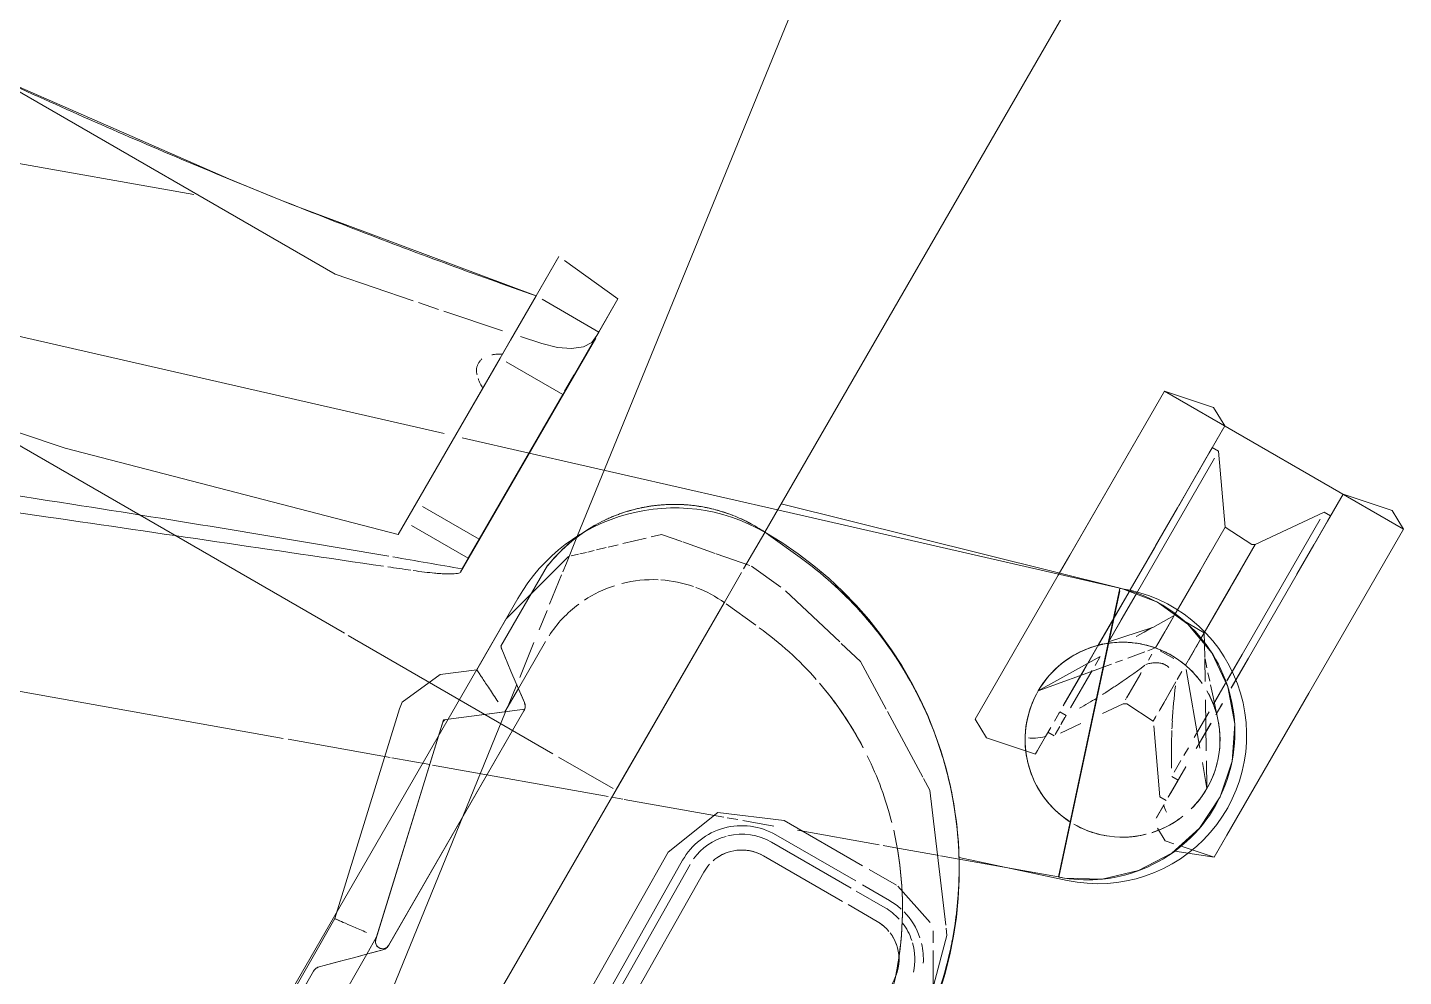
# Model space of a CAD drawing. Header units: inches. Extents: x 6664 to 8129, y 209 to 1287.
# Drawn here: x 7172.91 to 7182.23, y 531.56 to 537.99 of the extents above; entities that cross this region are included whole.
import ezdxf

# ---------------------------------------------------------------- set-up
doc = ezdxf.new("R2010")
doc.units = ezdxf.units.IN
doc.header["$MEASUREMENT"] = 0
doc.layers.add('I-FURN', color=30, linetype='Continuous', lineweight=9)

# ---------------------------------------------------------------- blocks, each defined once
blk = doc.blocks.new('Allsteel Seating Acuity Work-Conference Chair1 - Fully Adj_ Arms_ Mesh Back-8528734-11th FLOOR POWER _ SIGNAL')
at = {"layer": 'I-FURN', "lineweight": 13}
for p, q in [((9.5606, 10.1368), (9.5606, 4.0225)), ((9.5606, 4.0212), (9.5606, 9.2766)), ((7.767, 8.5318), (8.475, 3.356)), ((9.5606, 8.5318), (9.5606, 4.0212)), ((11.4285, 6.2052), (11.4285, 4.7804)), ((13.2989, 6.2052), (11.4285, 6.2052)), ((11.4285, 4.9216), (11.4285, 6.2052)), ((11.4285, 6.2052), (11.4285, 4.9216)), ((11.901, 6.2052), (11.901, 6.0332)), ((11.901, 4.9216), (11.901, 6.2052)), ((12.8265, 6.2052), (12.8265, 5.9939)), ((12.8265, 4.9216), (12.8265, 6.2052)), ((13.2989, 3.638), (13.2989, 6.2052)), ((13.2989, 6.2052), (13.2989, 4.9216)), ((13.2989, 4.9216), (13.2989, 6.2052)), ((11.9504, 6.0354), (11.901, 6.0354)), ((11.901, 5.5763), (11.901, 6.0353)), ((11.901, 6.0353), (11.901, 5.9809)), ((11.901, 6.0332), (11.901, 5.9939)), ((11.901, 5.9939), (11.901, 5.8292)), ((11.901, 5.9809), (11.901, 5.8423)), ((12.2463, 5.6128), (11.9504, 6.0354)), ((11.9504, 5.9809), (11.9504, 4.9216)), ((11.9504, 4.9216), (11.9504, 5.9809)), ((12.7771, 6.0354), (12.4812, 5.6128)), ((12.8265, 6.0354), (12.7771, 6.0354)), ((12.7771, 5.9809), (12.7771, 4.9216)), ((12.7771, 4.9216), (12.7771, 5.9809)), ((12.8265, 5.9939), (12.8265, 5.8292)), ((12.8265, 5.9809), (12.8265, 5.8423)), ((12.8265, 5.5763), (12.8265, 5.9809)), ((11.901, 5.8227), (11.901, 5.5763)), ((11.901, 5.8091), (11.901, 5.5793)), ((12.8265, 5.8227), (12.8265, 5.5763)), ((12.8265, 5.8091), (12.8265, 5.5793)), ((12.2463, 4.9283), (12.2463, 5.6128)), ((12.4812, 4.9216), (12.4812, 5.6128)), ((11.901, 5.5651), (11.901, 5.2658)), ((11.901, 4.9216), (11.901, 5.5651)), ((11.901, 5.5634), (11.901, 5.2603)), ((12.8265, 5.5651), (12.8265, 4.9216)), ((12.8265, 4.9216), (12.8265, 5.5651)), ((12.8265, 5.5634), (12.8265, 4.9216)), ((12.2463, 5.4103), (12.2463, 5.3056)), ((12.4812, 5.4103), (12.4812, 5.3056)), ((11.901, 5.2592), (11.901, 4.9216)), ((11.901, 5.2538), (11.901, 4.9216)), ((12.2463, 5.2761), (12.2463, 4.9283)), ((12.4812, 5.2761), (12.4812, 4.9216)), ((7.4172, 4.146), (7.4172, 4.9416)), ((7.4172, 4.9416), (7.4172, 4.634)), ((7.9088, 4.8936), (7.4644, 4.937)), ((7.4644, 4.937), (7.9088, 4.8936)), ((7.9088, 4.8936), (7.9088, 4.146)), ((7.9088, 4.634), (7.9088, 4.8936)), ((11.8376, 4.8978), (9.5606, 4.2448)), ((11.8352, 4.897), (9.5606, 4.1965)), ((9.5606, 4.1965), (11.8352, 4.897)), ((11.4285, 4.7651), (11.4285, 4.9216)), ((11.4285, 4.9216), (11.4285, 4.7651)), ((11.8352, 4.897), (11.8524, 4.9023)), ((12.4533, 2.9948), (11.8352, 4.897)), ((11.8376, 4.8977), (11.8524, 4.9023)), ((12.4556, 2.9959), (11.8428, 4.8817)), ((11.901, 4.7036), (11.901, 4.9083)), ((11.901, 4.7018), (11.901, 4.9082)), ((11.901, 4.9074), (11.901, 4.6883)), ((11.901, 4.9074), (11.901, 4.6892)), ((11.9504, 4.5424), (11.9504, 4.9162)), ((11.9504, 4.9159), (11.9504, 4.7155)), ((12.1601, 4.7781), (12.2463, 4.9216)), ((12.2463, 4.8169), (12.2463, 4.9216)), ((12.2463, 4.7921), (12.2463, 4.9216)), ((12.2463, 4.9216), (12.2463, 4.81)), ((12.3069, 4.9216), (12.4812, 4.9216)), ((12.4812, 4.9216), (12.5206, 4.8561)), ((12.4812, 4.9216), (12.4812, 4.8706)), ((12.4812, 4.8703), (12.4812, 4.9216)), ((12.4812, 4.9216), (12.4812, 4.867)), ((12.4812, 4.8706), (12.4812, 4.8169)), ((12.4812, 4.6672), (12.4812, 4.8703)), ((12.4812, 4.867), (12.4812, 4.81)), ((12.5206, 4.8561), (12.5674, 4.7781)), ((12.7771, 4.7238), (12.7771, 4.9216)), ((12.7771, 4.9216), (12.7771, 4.7155)), ((12.8265, 4.7036), (12.8265, 4.9216)), ((12.8265, 4.9216), (12.8265, 4.6892)), ((12.8265, 4.7018), (12.8265, 4.9216)), ((12.8265, 4.9216), (12.8265, 4.6883)), ((13.2989, 4.9216), (13.2989, 3.8099)), ((13.2989, 3.638), (13.2989, 4.9216)), ((11.4285, 3.638), (11.4285, 4.7651)), ((11.4285, 4.7651), (11.4285, 3.638)), ((11.9498, 4.5445), (12.1591, 4.7769)), ((12.1255, 4.7205), (12.156, 4.7713)), ((12.1598, 4.7777), (12.1603, 4.7784)), ((12.2463, 4.6672), (12.2463, 4.7921)), ((12.2463, 4.6971), (12.2463, 4.7661)), ((12.2463, 4.7567), (12.2463, 4.686)), ((12.4812, 4.7921), (12.4812, 4.7206)), ((12.4812, 4.7838), (12.4812, 4.7098)), ((12.5715, 4.7713), (12.6516, 4.6377)), ((12.5742, 4.7707), (12.6154, 4.7248)), ((11.901, 4.4885), (11.901, 4.7007)), ((11.901, 4.4885), (11.901, 4.6994)), ((11.901, 4.6862), (11.901, 4.4826)), ((11.901, 4.6852), (11.901, 4.4787)), ((11.9504, 4.7155), (11.9504, 4.5328)), ((12.0947, 4.6692), (12.1255, 4.7205)), ((12.3892, 4.6672), (12.2837, 4.6672)), ((12.6382, 4.6995), (12.6777, 4.6556)), ((12.7771, 4.5324), (12.7771, 4.7013)), ((12.7771, 4.6928), (12.7771, 4.5312)), ((7.4172, 4.634), (5.6602, 4.3407)), ((7.4172, 4.634), (7.4172, 4.2884)), ((7.4644, 4.634), (7.9088, 4.634)), ((7.9088, 4.6075), (7.9088, 4.634)), ((7.9088, 4.6075), (7.9088, 4.2879)), ((7.9104, 2.9235), (7.9104, 4.5888)), ((12.1975, 4.6089), (12.1177, 4.5134)), ((12.2416, 4.6617), (12.2106, 4.6245)), ((12.2463, 4.6189), (12.2463, 4.5706)), ((12.4812, 4.6189), (12.4812, 4.5553)), ((12.4992, 4.6457), (12.8467, 4.2297)), ((12.6947, 4.6368), (12.7495, 4.5759)), ((12.7495, 4.5759), (12.8464, 4.4682)), ((11.8798, 4.4667), (11.9201, 4.5115)), ((12.0934, 4.4843), (12.0606, 4.4449)), ((12.4812, 4.3084), (12.4812, 4.5375)), ((12.715, 4.5322), (12.8933, 4.2353)), ((12.8265, 4.4885), (12.8265, 4.5681)), ((12.8265, 4.4885), (12.8265, 4.5678)), ((12.8265, 4.559), (12.8265, 4.4826)), ((12.8265, 4.5565), (12.8265, 4.4787)), ((11.7032, 4.0172), (11.951, 4.4299)), ((11.901, 4.4745), (11.901, 4.3602)), ((11.901, 4.4703), (11.901, 4.3302)), ((11.9504, 4.4251), (11.9504, 4.3602)), ((12.0428, 4.4237), (12.0041, 4.3773)), ((12.2463, 4.4745), (12.2463, 4.3956)), ((12.2463, 4.2807), (12.2463, 4.4676)), ((12.4812, 4.4745), (12.4812, 4.3956)), ((12.7771, 4.4729), (12.7771, 4.2738)), ((12.8265, 4.4148), (12.8265, 4.2156)), ((12.8265, 4.4089), (12.8265, 4.2231)), ((6.9276, 4.2316), (7.3394, 4.3164)), ((7.4172, 4.1779), (7.4172, 4.2965)), ((7.4172, 4.2965), (7.4172, 4.1708)), ((7.4649, 4.3427), (7.6124, 4.3738)), ((7.9088, 4.1708), (7.9088, 4.2965)), ((7.9088, 4.2965), (7.9088, 4.1708)), ((12.0002, 4.3727), (11.7032, 4.0172)), ((11.901, 4.3307), (11.901, 4.0248)), ((11.901, 4.2964), (11.901, 4.0148)), ((11.9504, 4.3189), (11.9504, 4.0288)), ((12.2463, 4.3141), (12.2463, 4.2759)), ((12.4812, 4.3766), (12.4812, 4.3196)), ((5.2177, 4.2791), (3.4407, 4.0802)), ((6.7509, 4.1959), (6.8911, 4.2242)), ((7.9088, 4.2229), (7.9088, 4.1708)), ((12.1564, 4.1021), (12.2463, 4.2304)), ((12.2463, 4.2602), (12.2463, 4.2708)), ((12.4812, 4.2304), (12.4812, 4.2708)), ((12.4812, 4.2602), (12.4812, 4.2304)), ((12.4997, 4.204), (12.7771, 3.8078)), ((6.1645, 4.0802), (6.7136, 4.1884)), ((7.4172, 4.146), (7.4172, 3.0137)), ((7.4172, 4.1102), (7.4172, 3.7939)), ((7.9088, 4.146), (7.4644, 4.146)), ((9.5606, 4.1965), (7.9088, 3.6878)), ((7.9088, 3.6878), (9.5606, 4.1965)), ((7.9088, 4.146), (7.9088, 3.0137)), ((7.9088, 4.1102), (7.9088, 3.8675)), ((7.9088, 3.7939), (7.9088, 4.1102)), ((7.9088, 4.1102), (7.9088, 3.7939)), ((12.7771, 4.1934), (12.7771, 4.1311)), ((12.9096, 4.1545), (13.0243, 4.0172)), ((12.9275, 4.1784), (13.0243, 4.0172)), ((5.0456, 4.0802), (2.8793, 4.0802)), ((3.3075, 3.4292), (5.0642, 4.0695)), ((3.4407, 4.0802), (6.1645, 4.0802)), ((5.092, 4.0802), (6.1645, 4.0802)), ((9.5606, 4.0212), (9.5606, 3.7349)), ((9.5606, 3.7349), (9.5606, 4.0212)), ((12.7771, 4.0926), (12.7771, 4.0016)), ((12.8265, 4.0751), (12.8265, 3.835)), ((12.8265, 4.0718), (12.8265, 3.8599)), ((11.901, 3.8954), (11.901, 3.9675)), ((11.901, 3.9675), (11.9504, 3.9675)), ((11.901, 3.9647), (11.901, 3.9144)), ((11.9504, 3.8948), (11.9504, 3.9675)), ((11.9504, 3.9519), (11.9504, 3.9021)), ((11.9773, 3.8463), (12.0638, 3.9698)), ((12.7771, 3.9675), (12.8265, 3.9675)), ((12.8265, 3.9675), (12.8265, 3.8693)), ((12.8265, 3.834), (12.8265, 3.9675)), ((7.4172, 3.7939), (7.4172, 3.9124)), ((11.901, 3.7738), (11.901, 3.8463)), ((11.901, 3.8295), (11.901, 3.6643)), ((11.9504, 3.8188), (11.9504, 3.8823)), ((7.4172, 3.802), (7.4172, 2.7663)), ((7.9088, 3.8025), (7.9088, 2.7817)), ((11.901, 3.8078), (11.901, 3.8079)), ((11.901, 3.8078), (11.9504, 3.8078)), ((11.901, 3.6393), (11.901, 3.7738)), ((11.9504, 3.8078), (11.9504, 3.8079)), ((12.7771, 3.8078), (12.7771, 3.8079)), ((12.7771, 3.8078), (12.8265, 3.8078)), ((12.8265, 3.8078), (12.8265, 3.8079)), ((12.8265, 3.7787), (12.8265, 3.6743)), ((12.8265, 3.6717), (12.8265, 3.7738)), ((13.2989, 3.8099), (13.2989, 3.638)), ((7.9088, 3.6878), (7.4644, 3.5509)), ((7.4644, 3.5509), (7.9088, 3.6878)), ((9.5606, 3.7074), (9.5606, 3.4708)), ((9.5606, 3.4708), (9.5606, 3.7074)), ((11.901, 3.638), (11.8518, 3.6279)), ((11.901, 3.6643), (11.901, 3.6393)), ((13.0482, 3.5407), (13.2989, 3.638)), ((13.2989, 3.638), (13.0607, 3.589)), ((7.3455, 3.5143), (2.8793, 2.1388)), ((2.8793, 2.1388), (7.3455, 3.5143)), ((9.5606, 3.4708), (9.5606, -0.9451)), ((9.5606, 2.0042), (9.5606, 3.4708)), ((8.475, 3.356), (8.5006, 3.1692)), ((8.5006, 3.1692), (8.5094, 3.1041)), ((8.5122, 3.0838), (8.5415, 2.8701)), ((12.7172, 3.1308), (12.716, 3.1299)), ((7.4172, 2.8646), (7.4172, 3.0137)), ((7.4644, 3.0137), (7.9088, 3.0137)), ((7.9088, 3.0137), (7.9088, 2.8646)), ((12.4533, 2.9948), (11.7959, 2.7572)), ((11.7959, 2.7572), (12.4533, 2.9948)), ((11.803, 2.7724), (12.5163, 3.0042)), ((12.4926, 3.009), (12.4533, 2.9948)), ((12.4926, 3.009), (12.4557, 2.9956)), ((7.9104, 2.7581), (7.9104, 2.9235)), ((7.4172, 2.7663), (7.4172, 2.8646)), ((7.9088, 2.8646), (7.4644, 2.8646)), ((7.9088, 2.8646), (7.9088, 2.7817)), ((8.5476, 2.825), (8.5669, 2.6842)), ((7.9088, 2.7817), (7.9088, 2.7722)), ((7.9088, 2.7722), (7.9088, 2.7626)), ((8.3354, 2.7972), (8.3354, -3.2574)), ((11.6796, 2.7152), (11.3855, 2.6089)), ((11.3855, 2.6089), (11.6796, 2.7152)), ((11.7959, 2.7572), (11.689, 2.7186)), ((11.689, 2.7186), (11.7959, 2.7572)), ((8.5793, 2.5933), (8.6141, 2.3393)), ((11.2912, 2.5749), (10.7622, 2.3837)), ((10.7622, 2.3837), (11.2912, 2.5749)), ((11.3855, 2.6089), (11.3183, 2.5846)), ((11.3183, 2.5846), (11.3855, 2.6089)), ((8.6211, 2.2876), (8.6439, 2.1208)), ((10.3767, 2.2444), (10.3063, 2.219)), ((10.3063, 2.219), (10.3767, 2.2444)), ((10.6094, 2.3285), (10.4095, 2.2563)), ((10.4095, 2.2563), (10.6094, 2.3285)), ((10.2857, 2.2115), (9.6409, 1.9785)), ((9.6409, 1.9785), (10.2857, 2.2115)), ((8.6481, 2.0903), (9.0078, -0.5391)), ((-7.3883, 2.0042), (7.4354, 2.0042)), ((7.4644, 2.0042), (8.1344, 2.0042)), ((8.1344, 2.0042), (9.0684, 2.0042)), ((9.1126, 2.0042), (9.5389, 2.0042)), ((9.5606, -1.2379), (9.5606, 2.0042)), ((9.6326, 1.9755), (9.5606, 1.9495)), ((9.5606, 1.9495), (9.6326, 1.9755)), ((9.5373, 1.9411), (8.3998, 1.5301)), ((8.3998, 1.5301), (9.5373, 1.9411)), ((8.3817, 1.5235), (8.1361, 1.4348)), ((8.1361, 1.4348), (8.3817, 1.5235)), ((8.1246, 1.4306), (7.4644, 1.1921)), ((7.4644, 1.1921), (8.1246, 1.4306)), ((7.4322, 1.1804), (3.2504, -0.3306)), ((3.2504, -0.3306), (7.4322, 1.1804))]:
    blk.add_line(p, q, dxfattribs=at)
at = {"layer": 'I-FURN'}
for p, q in [((9.5917, 4.0198), (9.8539, 3.9933)), ((9.8539, 3.9933), (9.5917, 4.0198)), ((9.5853, 3.7757), (9.3482, 3.7312)), ((9.8408, 3.7533), (9.5969, 3.7779)), ((10.3731, 3.6326), (9.8816, 3.7492)), ((9.3407, 3.7298), (9.1123, 3.6869)), ((8.8836, 3.585), (8.767, 3.4747)), ((8.7428, 3.4518), (8.6929, 3.4046)), ((9.824, 3.4458), (9.5773, 3.4706)), ((9.5773, 3.4706), (9.824, 3.4458)), ((8.6824, 3.3947), (8.6329, 3.3479)), ((11.3188, 3.1198), (10.8873, 3.3865)), ((8.5818, 3.2995), (8.5485, 3.268)), ((8.622, 3.3375), (8.589, 3.3063)), ((8.4918, 3.2143), (8.4336, 2.9988)), ((8.5415, 3.2613), (8.5043, 3.2262)), ((8.3981, 3.0907), (8.3981, 2.4601)), ((8.4336, 2.9988), (8.3363, 2.638)), ((8.3363, 2.638), (8.3363, 2.239)), ((8.6439, 2.638), (8.6439, 2.2705)), ((8.6439, 2.2705), (8.6439, 2.638)), ((8.4131, 2.444), (8.5415, 2.3475)), ((11.2652, 2.3967), (10.6503, 2.3967)), ((11.5303, 2.3967), (11.3154, 2.3967)), ((11.8525, 2.2925), (11.5396, 2.3967)), ((8.3363, 2.239), (8.1368, 2.0863)), ((8.3584, 2.2281), (8.3372, 2.2386)), ((8.6439, 2.2705), (8.6439, 2.0871)), ((8.6439, 2.0871), (8.6439, 2.2705)), ((8.7274, 2.2078), (8.6719, 2.2494)), ((11.2765, 2.284), (10.6503, 2.284)), ((11.5396, 2.284), (11.3303, 2.284)), ((11.9404, 2.1835), (11.8995, 2.2543)), ((8.7523, 2.1701), (8.3114, 1.8324)), ((8.6439, 2.0871), (8.7523, 2.1701)), ((8.7523, 0.3242), (8.7523, 2.1578)), ((8.7523, 2.1578), (8.7523, 0.3242)), ((8.7523, 2.1578), (8.7523, 0.3222)), ((8.7523, 0.3242), (8.7523, 2.1578)), ((11.2736, 2.2261), (10.6503, 2.2261)), ((11.5396, 2.2261), (11.3128, 2.2261)), ((8.3239, 1.842), (8.6439, 2.0871)), ((8.6439, 2.0871), (8.3239, 1.842)), ((8.3239, 1.842), (8.6439, 2.0871)), ((10.6503, 2.1191), (11.2682, 2.1191)), ((11.2682, 2.1191), (10.6503, 2.1191)), ((11.2682, 2.1191), (10.6503, 2.1191)), ((11.3112, 2.1191), (11.5396, 2.1191)), ((11.5396, 2.1191), (11.3112, 2.1191)), ((11.5396, 2.1191), (11.3112, 2.1191)), ((12.1064, 1.8957), (11.9662, 2.1387)), ((8.3114, 1.8324), (8.6574, 0.3135)), ((8.6531, 0.3326), (8.3149, 1.817)), ((8.3149, 1.817), (8.6531, 0.3326)), ((8.6531, 0.3326), (8.3149, 1.817)), ((10.0769, 1.8177), (10.115, -2.0752)), ((10.2278, -2.0741), (10.1897, 1.8188)), ((10.2476, 1.8194), (10.2857, -2.0735)), ((10.3654, 0.7063), (10.3545, 1.8204)), ((10.3545, 1.8204), (10.3654, 0.7063)), ((10.3545, 1.8204), (10.3654, 0.7063)), ((8.0149, 1.7487), (8.3455, 0.2973)), ((8.3455, 0.2973), (8.3607, -3.1207)), ((8.3465, 0.2975), (8.3677, 0.2999)), ((8.6531, 0.3326), (8.6537, 0.1971)), ((8.6537, 0.1971), (8.6531, 0.3326)), ((8.6537, 0.1971), (8.6684, -3.1193)), ((8.6684, -3.1193), (8.6537, 0.1971)), ((8.6795, 0.2235), (8.734, 0.278)), ((8.5873, 0.1312), (8.6245, 0.1685)), ((8.5415, 0.0855), (8.4175, -0.0386)), ((8.4007, -0.4299), (8.3991, -0.083))]:
    blk.add_line(p, q, dxfattribs=at)
at = {"layer": 'I-FURN', "lineweight": 13, "flags": 128}
for points in [[(11.4285, 6.2052), (11.7718, 6.2758), (11.901, 6.2052)], [(12.8265, 6.2052), (13.1697, 6.2758), (13.2989, 6.2052)], [(12.2463, 5.6128), (12.4605, 5.6015), (12.4812, 5.6128)], [(11.8524, 4.9023), (12.1033, 4.9417), (12.3561, 4.9167), (12.5945, 4.8288), (12.803, 4.6837), (12.9682, 4.4907), (13.0795, 4.2623), (13.1297, 4.0133), (13.1155, 3.7596), (13.0378, 3.5177), (12.9017, 3.3032), (12.716, 3.1299), (12.4926, 3.009)], [(7.6124, 4.3738), (7.7182, 4.404), (7.8052, 4.4451), (7.8681, 4.4947), (7.9034, 4.55), (7.9088, 4.6075)], [(5.6602, 4.3407), (5.4357, 4.3088), (5.2177, 4.2791)], [(12.4811, 4.2304), (12.267, 4.2417), (12.2463, 4.2304)], [(11.8518, 3.6279), (11.5578, 3.5674), (11.4285, 3.638)], [(13.0168, 3.5799), (12.9557, 3.5674), (12.8683, 3.6151)], [(2.8793, 1.6798), (5.1705, 2.1443), (7.4172, 2.7663)]]:
    blk.add_lwpolyline(points, dxfattribs=at)
at = {"layer": 'I-FURN', "flags": 128}
for points in [[(8.888, 3.85), (8.9235, 3.872), (8.9598, 3.8926)], [(9.1061, 3.6858), (8.9614, 3.6586), (8.9094, 3.6094)], [(10.872, 3.3959), (10.5613, 3.588), (10.3866, 3.6294)], [(8.5415, 3.4899), (8.4967, 3.4064), (8.4592, 3.3194), (8.4295, 3.2294), (8.4077, 3.1371)], [(11.954, 2.3293), (11.4036, 3.0674), (11.3264, 3.1151)], [(8.4077, 2.4486), (8.4103, 2.4462), (8.4131, 2.444)], [(8.471, 2.4005), (8.4371, 2.426), (8.4131, 2.444)], [(8.5415, 2.3475), (8.6153, 2.292), (8.7274, 2.2078)], [(10.6503, 2.3967), (10.2355, 2.2192), (10.0769, 1.8177)], [(12.1059, 1.8657), (11.9955, 2.2736), (11.9662, 2.3129)], [(8.1368, 2.0863), (8.0077, 1.795), (8.0149, 1.7487)], [(8.734, 0.278), (8.6522, 0.1962), (8.5876, 0.1316), (8.5415, 0.0855)], [(8.4175, -0.0386), (8.4433, -0.0127), (8.4785, 0.0225), (8.5218, 0.0658)], [(8.3991, -0.083), (8.4005, -0.3853), (8.4024, -0.8067), (8.4048, -1.3463), (8.4077, -2.0031)], [(8.4175, -0.0386), (8.4122, -0.0446), (8.4077, -0.0512)]]:
    blk.add_lwpolyline(points, dxfattribs=at)
at = {"layer": 'I-FURN', "lineweight": 13}
for centre, radius, start, end in [((12.2054, 3.9611), 1.0062, 288, 111.43515), ((12.132, 3.9419), 1.0002, 91.64294, 106.23495), ((12.132, 3.9419), 1.0002, 18.68288, 91.64294), ((12.3637, 4.0172), 0.6605, 90, 128.83042), ((12.3637, 4.0172), 0.6605, 90, 104.37625), ((12.3637, 4.0172), 0.6605, 65.26585, 83.27712), ((12.3637, 4.0172), 0.6605, 66.70629, 80.35143), ((12.3637, 4.0172), 0.6605, 105, 120), ((12.3637, 4.0172), 0.6605, 45, 60), ((12.3637, 4.0172), 0.6605, 52.94505, 58.42284), ((12.3637, 4.0172), 0.6605, 132.02989, 180), ((12.3637, 4.0172), 0.6605, 135, 137.11424), ((12.3637, 4.0172), 0.6605, 131.96085, 135), ((12.3637, 4.0172), 0.6605, 123.55789, 128.6234), ((12.3637, 4.0172), 0.6605, 45.11885, 50.23514), ((12.3637, 4.0172), 0.6605, 40.96498, 45), ((12.3637, 4.0172), 0.6605, 137.99228, 180), ((12.3637, 4.0172), 0.6605, 1.74806, 41.04781), ((12.3637, 4.0172), 0.6605, 17.58542, 37.98486), ((12.132, 3.9419), 1.0002, 305.81094, 18.68288), ((12.3637, 4.0172), 0.6605, 0, 15.77699), ((9.5606, 2.7972), 1.2253, 90, 180), ((9.5606, 1.3862), 2.6363, 0, 90), ((12.3637, 4.0172), 0.6605, 180, 196.47114), ((12.3637, 4.0172), 0.6605, 180, 267.43039), ((12.3637, 4.0172), 0.6605, 345, 360), ((12.3637, 4.0172), 0.6605, 346.37988, 360), ((12.3637, 4.0172), 0.6605, 198.34695, 225), ((12.3637, 4.0172), 0.6605, 317.40087, 335.61176), ((12.3637, 4.0172), 0.6605, 318.31966, 338.29371), ((12.3637, 4.0172), 0.6605, 208.71088, 222.33069), ((12.3637, 4.0172), 0.6605, 317.66931, 331.28912), ((12.3637, 4.0172), 0.6605, 225, 266.87903), ((12.3637, 4.0172), 0.6605, 225.16212, 235.95049), ((12.3637, 4.0172), 0.6605, 235.95049, 249.57029), ((12.3637, 4.0172), 0.6605, 289.10378, 313.93857), ((12.3637, 4.0172), 0.6605, 300, 313.90654), ((12.3637, 4.0172), 0.6605, 304.04951, 310.65718), ((12.3637, 4.0172), 0.6605, 270, 287.97033), ((12.3637, 4.0172), 0.6605, 270, 287.34204), ((12.3637, 4.0172), 0.6605, 271.50806, 276.8099), ((12.3637, 4.0172), 0.6605, 276.8099, 290.42971), ((12.132, 3.9419), 1.0002, 291.13082, 305.72283)]:
    blk.add_arc(centre, radius, start, end, dxfattribs=at)
at = {"layer": 'I-FURN'}
for centre, radius, start, end in [((9.4819, 2.9315), 1.0937, 91.51016, 96.98692), ((9.4819, 2.9315), 1.0938, 84.24033, 90.60536), ((9.5936, 1.4127), 2.5938, 72.13174, 84.24033), ((9.5936, 1.4127), 2.5938, 67.29511, 70.92616), ((9.5936, 1.4127), 2.5938, 59.96356, 67.29511), ((9.5936, 1.4127), 2.5938, 53.75439, 57.61199), ((9.4819, 2.638), 0.838, 100.64036, 116.16022), ((9.4819, 2.638), 0.838, 100.64036, 116.16022), ((9.4819, 2.638), 0.838, 84.24033, 99.57336), ((9.4819, 2.638), 0.838, 84.24033, 99.57336), ((9.5936, 1.4127), 2.5938, 47.7472, 52.73504), ((9.4819, 2.638), 0.838, 117.40344, 134.35978), ((9.4819, 2.638), 0.838, 117.40344, 134.35978), ((9.6161, 1.1169), 2.338, 71.39452, 84.22985), ((9.6161, 1.1169), 2.338, 71.39452, 84.22985), ((9.6161, 1.1169), 2.338, 64.26908, 70.58897), ((9.6161, 1.1169), 2.338, 57.56702, 70.58897), ((9.5936, 1.4127), 2.5938, 46.02137, 47.73005), ((9.5936, 1.4127), 2.5938, 40.69468, 46.02137), ((9.4819, 2.638), 0.838, 137.97104, 153.49726), ((9.4819, 2.638), 0.838, 137.97104, 153.49726), ((9.6161, 1.1169), 2.338, 57.56702, 64.26908), ((9.5936, 1.4127), 2.5938, 33.25481, 40.69468), ((9.6161, 1.1169), 2.338, 44.29782, 56.12585), ((9.6161, 1.1169), 2.338, 44.29782, 56.12585), ((9.4819, 2.638), 0.838, 156.62357, 176.89993), ((9.4819, 2.638), 0.838, 156.62357, 176.89993), ((9.5936, 1.4127), 2.5938, 27.80079, 33.25481), ((9.6161, 1.1169), 2.338, 24.32656, 42.95728), ((9.6161, 1.1169), 2.338, 5.45794, 42.95728), ((9.5936, 1.4127), 2.5938, 23.15416, 27.80079), ((9.5936, 1.4127), 2.5938, 19.72571, 22.979), ((10.6503, 1.8233), 0.4606, 90, 180.56111), ((11.5396, 1.8233), 0.4606, 77.56128, 90), ((11.5396, 1.8233), 0.4606, 48.40992, 74.31579), ((9.5936, 1.4127), 2.5938, 16.28211, 19.72571), ((10.6503, 1.8233), 0.4027, 90, 133.43177), ((11.5396, 1.8233), 0.4027, 72.56643, 90), ((11.5396, 1.8233), 0.4027, 48.40992, 67.47493), ((10.6503, 1.8233), 0.4027, 135.28055, 174.13875), ((10.6503, 1.8233), 0.2958, 90, 154.6865), ((10.6503, 1.8233), 0.2958, 90, 128.8119), ((10.6503, 1.8233), 0.2958, 90, 126.60045), ((11.5396, 1.8233), 0.2958, 76.13664, 90), ((11.5396, 1.8233), 0.2958, 76.13664, 90), ((11.5396, 1.8233), 0.2958, 69.8289, 90), ((11.5396, 1.8233), 0.2958, 31.98861, 67.35381), ((11.5396, 1.8233), 0.2958, 48.40992, 62.27328), ((11.5396, 1.8233), 0.2958, 48.40992, 62.27328), ((9.6161, 1.1169), 2.338, 5.45794, 24.32656), ((11.5396, 1.8233), 0.4027, 17.55091, 46.11761), ((11.5396, 1.8233), 0.4606, 26.61123, 43.39645), ((9.5936, 1.4127), 2.5938, 12.68798, 16.28211), ((10.6503, 1.8233), 0.2958, 148.39769, 161.20465), ((10.6503, 1.8233), 0.2958, 141.7492, 154.6865), ((11.5396, 1.8233), 0.2958, 20.6832, 34.54656), ((11.5396, 1.8233), 0.2958, 6.81984, 34.54656), ((11.5396, 1.8233), 0.2958, 6.81984, 29.46603), ((10.6503, 1.8233), 0.2958, 167.6238, 180.56111), ((10.6503, 1.8233), 0.2958, 167.6238, 180.56111), ((11.5396, 1.8233), 0.2958, 6.81984, 20.6832), ((8.3389, 1.8225), 0.0246, 127.44394, 192.83513), ((8.3389, 1.8225), 0.0246, 127.44394, 192.83513), ((-48.2719, -5.3297), 60.5335, 6.63085, 6.819839), ((-48.2719, -5.3297), 60.5335, 6.63085, 6.819839), ((8.7043, 0.3242), 0.048, 192.83513, 332.13919), ((8.7043, 0.3242), 0.048, 192.83513, 206.76554), ((8.7043, 0.3242), 0.048, 206.76554, 220.69594), ((8.7043, 0.3242), 0.048, 220.69594, 332.13919), ((8.7043, 0.3242), 0.048, 332.13919, 346.06959), ((8.7043, 0.3242), 0.048, 332.13919, 346.06959), ((8.7043, 0.3242), 0.048, 346.06959, 360), ((8.7043, 0.3242), 0.048, 346.06959, 0)]:
    blk.add_arc(centre, radius, start, end, dxfattribs=at)
at = {"layer": 'I-FURN', "lineweight": 13}
for points, knots in [([(12.2463, 4.6672), (12.2141, 4.6614), (12.1482, 4.6445), (12.0501, 4.6021), (11.9844, 4.5594), (11.953, 4.5345)], [0, 0, 0, 0, 0.3333333, 0.6666667, 0.9907024, 0.9907024, 0.9907024, 0.9907024]), ([(12.3391, 4.6773), (12.3309, 4.677), (12.2983, 4.6752), (12.2677, 4.6711), (12.2463, 4.6672)], [0.6, 0.6, 0.6, 0.6, 0.7, 1, 1, 1, 1]), ([(12.2463, 4.5375), (12.2523, 4.5447), (12.262, 4.5548), (12.276, 4.5665), (12.287, 4.5744), (12.2986, 4.5818), (12.315, 4.5909), (12.33, 4.5968), (12.3432, 4.5993), (12.3523, 4.6005), (12.364, 4.6011), (12.3756, 4.6004), (12.3847, 4.5992), (12.3891, 4.5983), (12.3913, 4.5978)], [0, 0, 0, 0, 0.1, 0.15, 0.2, 0.25, 0.3, 0.4, 0.425, 0.45, 0.5, 0.55, 0.575, 0.6, 0.6, 0.6, 0.6]), ([(11.901, 4.4885), (11.8836, 4.4715), (11.8591, 4.4446), (11.8336, 4.4115), (11.8198, 4.3921), (11.8132, 4.3823), (11.81, 4.3773)], [0, 0, 0, 0, 0.125, 0.1875, 0.21875, 0.25, 0.25, 0.25, 0.25]), ([(12.9012, 4.4012), (12.8999, 4.403), (12.8916, 4.4145), (12.879, 4.4312), (12.8665, 4.4452), (12.8619, 4.4503)], [0.8008689, 0.8008689, 0.8008689, 0.8008689, 0.8125, 0.875, 0.9102777, 0.9102777, 0.9102777, 0.9102777]), ([(11.7849, 4.3354), (11.7814, 4.329), (11.7725, 4.3122), (11.7619, 4.2899), (11.753, 4.2689), (11.7468, 4.2533), (11.7411, 4.2378), (11.7341, 4.2172), (11.7264, 4.1916), (11.7189, 4.1613), (11.7109, 4.1213), (11.7047, 4.0726), (11.7032, 4.0353), (11.7032, 4.0172)], [0.3361085, 0.3361085, 0.3361085, 0.3361085, 0.375, 0.4375, 0.46875, 0.5, 0.53125, 0.5625, 0.625, 0.6875, 0.75, 0.875, 1, 1, 1, 1]), ([(12.0925, 4.2142), (12.0983, 4.225), (12.1128, 4.2526), (12.1266, 4.2805), (12.1348, 4.2976)], [0.4427242, 0.4427242, 0.4427242, 0.4427242, 0.5, 0.5882817, 0.5882817, 0.5882817, 0.5882817]), ([(12.9806, 4.2534), (12.9786, 4.2585), (12.9745, 4.2689), (12.9656, 4.2897), (12.9582, 4.3053), (12.953, 4.3156)], [0.5, 0.5, 0.5, 0.5, 0.53125, 0.5625, 0.6240694, 0.6240694, 0.6240694, 0.6240694]), ([(7.3581, 4.1379), (7.3603, 4.14), (7.3647, 4.1439), (7.3738, 4.1514), (7.3905, 4.1637), (7.4062, 4.1727), (7.4172, 4.1779)], [0.8, 0.8, 0.8, 0.8, 0.825, 0.85, 0.9, 1, 1, 1, 1]), ([(13.0241, 4.033), (13.0238, 4.0461), (13.022, 4.0782), (13.0178, 4.1116), (13.0143, 4.1314)], [0.0358805, 0.0358805, 0.0358805, 0.0358805, 0.125, 0.25, 0.25, 0.25, 0.25]), ([(7.3387, 3.9714), (7.3366, 3.9736), (7.3303, 3.9805), (7.3229, 3.9901), (7.317, 4.0004), (7.3137, 4.0083), (7.3113, 4.0167), (7.3089, 4.0287), (7.3076, 4.0447), (7.3087, 4.0607), (7.311, 4.0728), (7.3125, 4.0784), (7.3135, 4.0812)], [0.2754774, 0.2754774, 0.2754774, 0.2754774, 0.3, 0.35, 0.375, 0.4, 0.425, 0.45, 0.5, 0.55, 0.575, 0.6, 0.6, 0.6, 0.6]), ([(7.4172, 3.9124), (7.4063, 3.9177), (7.3907, 3.9265), (7.3741, 3.9387), (7.365, 3.9462), (7.3607, 3.9501), (7.3585, 3.9521)], [0, 0, 0, 0, 0.1, 0.15, 0.175, 0.2, 0.2, 0.2, 0.2]), ([(11.8052, 3.7087), (11.8195, 3.7153), (11.8535, 3.7338), (11.884, 3.7577), (11.901, 3.7738)], [0.1611088, 0.1611088, 0.1611088, 0.1611088, 0.5, 1, 1, 1, 1]), ([(7.9088, 2.7626), (7.9122, 2.7583), (7.908, 2.7465), (7.8738, 2.7213), (7.8305, 2.6969), (7.7931, 2.6783), (7.7349, 2.6503), (7.6767, 2.6258), (7.6274, 2.6057)], [0, 0, 0, 0, 0.2, 0.4, 0.55, 0.625, 0.7, 0.972652, 0.972652, 0.972652, 0.972652]), ([(7.4351, 2.6077), (6.7521, 2.3555), (5.2368, 1.7832), (3.7402, 1.1891), (2.92, 0.8547)], [-0.9062013, -0.9062013, -0.9062013, -0.9062013, -0.5, 0, 0, 0, 0]), ([(7.439, 2.5309), (6.734, 2.2512), (5.2516, 1.6629), (3.7431, 1.0621), (2.9532, 0.7466)], [0.0379108, 0.0379108, 0.0379108, 0.0379108, 0.5, 1, 1, 1, 1])]:
    blk.add_open_spline(points, degree=3, knots=knots, dxfattribs=at)
for points in [[(12.3885, 4.6773), (12.3721, 4.6779), (12.3551, 4.6782), (12.3387, 4.6776)], [(12.4812, 4.6672), (12.4527, 4.6724), (12.4212, 4.6761), (12.3885, 4.6773)], [(7.4172, 4.634), (6.9866, 4.5524), (6.1171, 4.4024), (4.7899, 4.2166), (3.8923, 4.1211), (3.4407, 4.0802)], [(12.7771, 4.5324), (12.7534, 4.5514), (12.729, 4.5683), (12.7043, 4.5832)], [(11.9504, 4.5324), (11.9417, 4.5254), (11.9248, 4.5112), (11.9088, 4.4962), (11.901, 4.4885)], [(12.1374, 4.3013), (12.1749, 4.3762), (12.2099, 4.4524), (12.2429, 4.5296)], [(12.4916, 4.5131), (12.5229, 4.4402), (12.5551, 4.3676), (12.5915, 4.2965)], [(12.8265, 4.4885), (12.8187, 4.4962), (12.8027, 4.5112), (12.7858, 4.5254), (12.7771, 4.5324)], [(12.593, 4.2953), (12.601, 4.2795), (12.6089, 4.2637), (12.6172, 4.248)], [(12.6225, 4.2379), (12.6615, 4.1632), (12.7039, 4.0898), (12.7475, 4.0168)], [(12.0035, 4.0552), (12.0269, 4.0948), (12.0501, 4.1346), (12.0721, 4.1749)], [(11.7032, 4.0172), (11.7032, 3.9521), (11.7128, 3.894), (11.7263, 3.8441)], [(13.0012, 3.8443), (13.0147, 3.8942), (13.0243, 3.9522), (13.0243, 4.0172)], [(11.7302, 3.8302), (11.7458, 3.7773), (11.7656, 3.7342), (11.7844, 3.6999)], [(12.8265, 3.7738), (12.8389, 3.762), (12.852, 3.7512), (12.8658, 3.7414)], [(7.9088, 2.7817), (7.7597, 2.7272), (7.6107, 2.6725), (7.4619, 2.6176)], [(7.6124, 2.5997), (7.5636, 2.5803), (7.5147, 2.5609), (7.4658, 2.5415)]]:
    blk.add_open_spline(points, degree=3, dxfattribs=at)
at = {"layer": 'I-FURN'}
for points, knots in [([(9.3482, 4.0171), (9.3065, 4.012), (9.2252, 3.9971), (9.1109, 3.9627), (9.0044, 3.9177), (8.9075, 3.8644), (8.821, 3.805), (8.7195, 3.7204), (8.6165, 3.6071), (8.5633, 3.5267), (8.5415, 3.4899)], [-1, -1, -1, -1, -0.9, -0.8, -0.7, -0.6, -0.5, -0.4, -0.2, 0, 0, 0, 0]), ([(8.683, 3.6786), (8.6868, 3.6826), (8.6943, 3.6905), (8.7055, 3.702), (8.7166, 3.7129), (8.7278, 3.7238), (8.743, 3.7381), (8.7625, 3.7555), (8.7857, 3.7752), (8.808, 3.7932), (8.8292, 3.8093), (8.8566, 3.8292), (8.8759, 3.8421), (8.888, 3.85)], [-0.2645192, -0.2645192, -0.2645192, -0.2645192, -0.25, -0.2361111, -0.2222222, -0.2083333, -0.1944444, -0.1666667, -0.1388889, -0.1111111, -0.0833333, -0.0555556, 0, 0, 0, 0]), ([(8.6312, 3.619), (8.6378, 3.6272), (8.648, 3.6394), (8.6586, 3.6515), (8.6621, 3.6556)], [-0.33333333, -0.33333333, -0.33333333, -0.33333333, -0.30555556, -0.29151869, -0.29151869, -0.29151869, -0.29151869]), ([(8.5807, 3.5513), (8.5847, 3.5571), (8.5948, 3.5715), (8.6092, 3.591), (8.6196, 3.6043), (8.6236, 3.6094)], [-0.40785785, -0.40785785, -0.40785785, -0.40785785, -0.38888889, -0.36111111, -0.3440874, -0.3440874, -0.3440874, -0.3440874]), ([(8.4987, 3.4106), (8.5074, 3.4286), (8.5211, 3.4548), (8.536, 3.4808), (8.5409, 3.489)], [-0.55555556, -0.55555556, -0.55555556, -0.55555556, -0.5, -0.47411711, -0.47411711, -0.47411711, -0.47411711]), ([(8.4589, 3.3185), (8.4637, 3.3312), (8.4754, 3.3604), (8.4886, 3.3897), (8.4965, 3.4062)], [-0.64968017, -0.64968017, -0.64968017, -0.64968017, -0.61111111, -0.56008084, -0.56008084, -0.56008084, -0.56008084]), ([(8.4289, 3.2272), (8.4295, 3.2292), (8.4313, 3.2357), (8.4359, 3.2514), (8.4432, 3.2744), (8.4495, 3.2927), (8.4528, 3.3018)], [-0.74205779, -0.74205779, -0.74205779, -0.74205779, -0.73611111, -0.72222222, -0.69444444, -0.66666667, -0.66666667, -0.66666667, -0.66666667]), ([(8.4077, 3.1371), (8.4058, 3.1273), (8.4029, 3.1105), (8.4008, 3.0972), (8.3998, 3.0904), (8.3995, 3.0884), (8.3997, 3.0898), (8.4001, 3.0924), (8.4008, 3.0975), (8.4022, 3.1061), (8.4042, 3.1183), (8.4068, 3.1324), (8.4097, 3.1478), (8.413, 3.1636), (8.4159, 3.1764), (8.4182, 3.186), (8.4193, 3.1905), (8.4198, 3.1927)], [-1, -1, -1, -1, -0.9722222, -0.9444444, -0.9305556, -0.9097222, -0.8958333, -0.8854167, -0.875, -0.8611111, -0.8472222, -0.8333333, -0.8194444, -0.8055556, -0.7916667, -0.7847222, -0.7777778, -0.7777778, -0.7777778, -0.7777778]), ([(8.4131, 2.444), (8.4108, 2.4458), (8.4078, 2.4484), (8.4046, 2.4517), (8.4027, 2.4539), (8.4011, 2.4559), (8.3997, 2.4578), (8.3987, 2.4592), (8.398, 2.4604), (8.3982, 2.4601), (8.3997, 2.4577), (8.4026, 2.4539), (8.4057, 2.4505), (8.4077, 2.4486)], [-1, -1, -1, -1, -0.875, -0.8125, -0.75, -0.6875, -0.625, -0.5625, -0.5, -0.375, -0.25, -0.125, 0, 0, 0, 0]), ([(8.3363, 2.239), (8.3365, 2.2389), (8.3374, 2.2385), (8.342, 2.2362), (8.3498, 2.2324), (8.3561, 2.2293), (8.363, 2.2258), (8.3725, 2.2211), (8.3806, 2.2171), (8.3848, 2.2151)], [-0.8571429, -0.8571429, -0.8571429, -0.8571429, -0.7857143, -0.5714286, -0.4285714, -0.3571429, -0.2857143, -0.1428571, 0, 0, 0, 0]), ([(8.7506, 2.1723), (8.7495, 2.177), (8.747, 2.1839), (8.7421, 2.1922), (8.7394, 2.1961), (8.7377, 2.1979)], [-0.75, -0.75, -0.75, -0.75, -0.5, -0.375, -0.25, -0.25, -0.25, -0.25]), ([(8.394, 0.3029), (8.3899, 0.3024), (8.3818, 0.3015), (8.3703, 0.3002), (8.3604, 0.299), (8.3499, 0.2979), (8.3461, 0.2974), (8.3456, 0.2974)], [0, 0, 0, 0, 0.1428571, 0.2857143, 0.4285714, 0.5714286, 0.8571429, 0.8571429, 0.8571429, 0.8571429]), ([(8.7523, 0.3222), (8.7523, 0.3176), (8.7515, 0.3108), (8.7492, 0.3025), (8.7469, 0.2966), (8.7442, 0.2912), (8.74, 0.2846), (8.7365, 0.2804), (8.734, 0.278)], [-1, -1, -1, -1, -0.75, -0.625, -0.5, -0.375, -0.25, 0, 0, 0, 0]), ([(8.3991, -0.083), (8.3991, -0.0793), (8.3996, -0.074), (8.4009, -0.0677), (8.4022, -0.0633), (8.4036, -0.0595), (8.405, -0.0563), (8.4065, -0.0532), (8.4077, -0.0511), (8.4083, -0.0501)], [-1, -1, -1, -1, -0.8333333, -0.75, -0.6666667, -0.5833333, -0.5, -0.4166667, -0.3333333, -0.3333333, -0.3333333, -0.3333333]), ([(8.4077, -0.0512), (8.4069, -0.0525), (8.4056, -0.0549), (8.404, -0.0586), (8.4025, -0.0623), (8.4014, -0.0659), (8.4003, -0.0705), (8.3994, -0.076), (8.3991, -0.0804), (8.3991, -0.083)], [-1, -1, -1, -1, -0.833333, -0.708333, -0.583333, -0.416667, -0.291667, -0.166667, 0, 0, 0, 0]), ([(8.4083, -0.0501), (8.409, -0.0491), (8.4103, -0.047), (8.4133, -0.0431), (8.4157, -0.0403), (8.4175, -0.0386)], [-0.3333333, -0.3333333, -0.3333333, -0.3333333, -0.25, -0.1666667, 0, 0, 0, 0])]:
    blk.add_open_spline(points, degree=3, knots=knots, dxfattribs=at)
for points in [[(8.9598, 3.8926), (8.9795, 3.9033), (9.0239, 3.9259), (9.1089, 3.9613), (9.2076, 3.9921), (9.2782, 4.0068), (9.315, 4.0125)], [(9.5917, 4.0198), (9.5512, 4.0239), (9.4698, 4.0275), (9.3885, 4.0221), (9.3482, 4.0171)], [(11.9662, 2.4607), (11.8926, 2.6272), (11.7103, 2.9448), (11.3428, 3.3539), (10.8976, 3.6771), (10.3942, 3.9001), (10.0353, 3.975), (9.8539, 3.9933)], [(12.1799, 1.6096), (12.1687, 1.7565), (12.1212, 2.048), (12.0254, 2.3266), (11.9662, 2.4607)], [(8.3372, 2.2386), (8.3366, 2.2389), (8.3363, 2.239), (8.3363, 2.239)], [(8.3735, 2.2207), (8.3667, 2.224), (8.3617, 2.2265), (8.3584, 2.2281)], [(8.3988, 2.2082), (8.3888, 2.2131), (8.3794, 2.2177), (8.3735, 2.2207)], [(8.5698, 2.1237), (8.5532, 2.1318), (8.5205, 2.1482), (8.4736, 2.1712), (8.4319, 2.1918), (8.4088, 2.2032), (8.3988, 2.2082)], [(8.7377, 2.1979), (8.7347, 2.2016), (8.7312, 2.2049), (8.7274, 2.2078)], [(8.7274, 2.2078), (8.7289, 2.2066), (8.7321, 2.204), (8.7366, 2.1994), (8.7408, 2.1941), (8.7446, 2.1882), (8.7479, 2.1814), (8.7503, 2.174), (8.7519, 2.1661), (8.7523, 2.1606), (8.7523, 2.1578)], [(8.7523, 2.1578), (8.7523, 2.1627), (8.7517, 2.1675), (8.7506, 2.1723)], [(8.3455, 0.2973), (8.3455, 0.2973), (8.3459, 0.2974), (8.3465, 0.2975)], [(8.3677, 0.2999), (8.3741, 0.3006), (8.402, 0.3038), (8.4803, 0.3128), (8.546, 0.3203), (8.5789, 0.3241)], [(8.734, 0.278), (8.7369, 0.2808), (8.742, 0.2871), (8.7479, 0.298), (8.7503, 0.3059), (8.7511, 0.3099)], [(8.7511, 0.3099), (8.7519, 0.3139), (8.7523, 0.318), (8.7523, 0.3222)]]:
    blk.add_open_spline(points, degree=3, dxfattribs=at)

msp = doc.modelspace()

# ---------------------------------------------------------------- block references
at = {"layer": 'I-FURN', "rotation": 329.9998874387214}
msp.add_blockref('Allsteel Seating Acuity Work-Conference Chair1 - Fully Adj_ Arms_ Mesh Back-8528734-11th FLOOR POWER _ SIGNAL', (7167.6122, 535.8703), dxfattribs=at)

doc.saveas('drawing.dxf')
